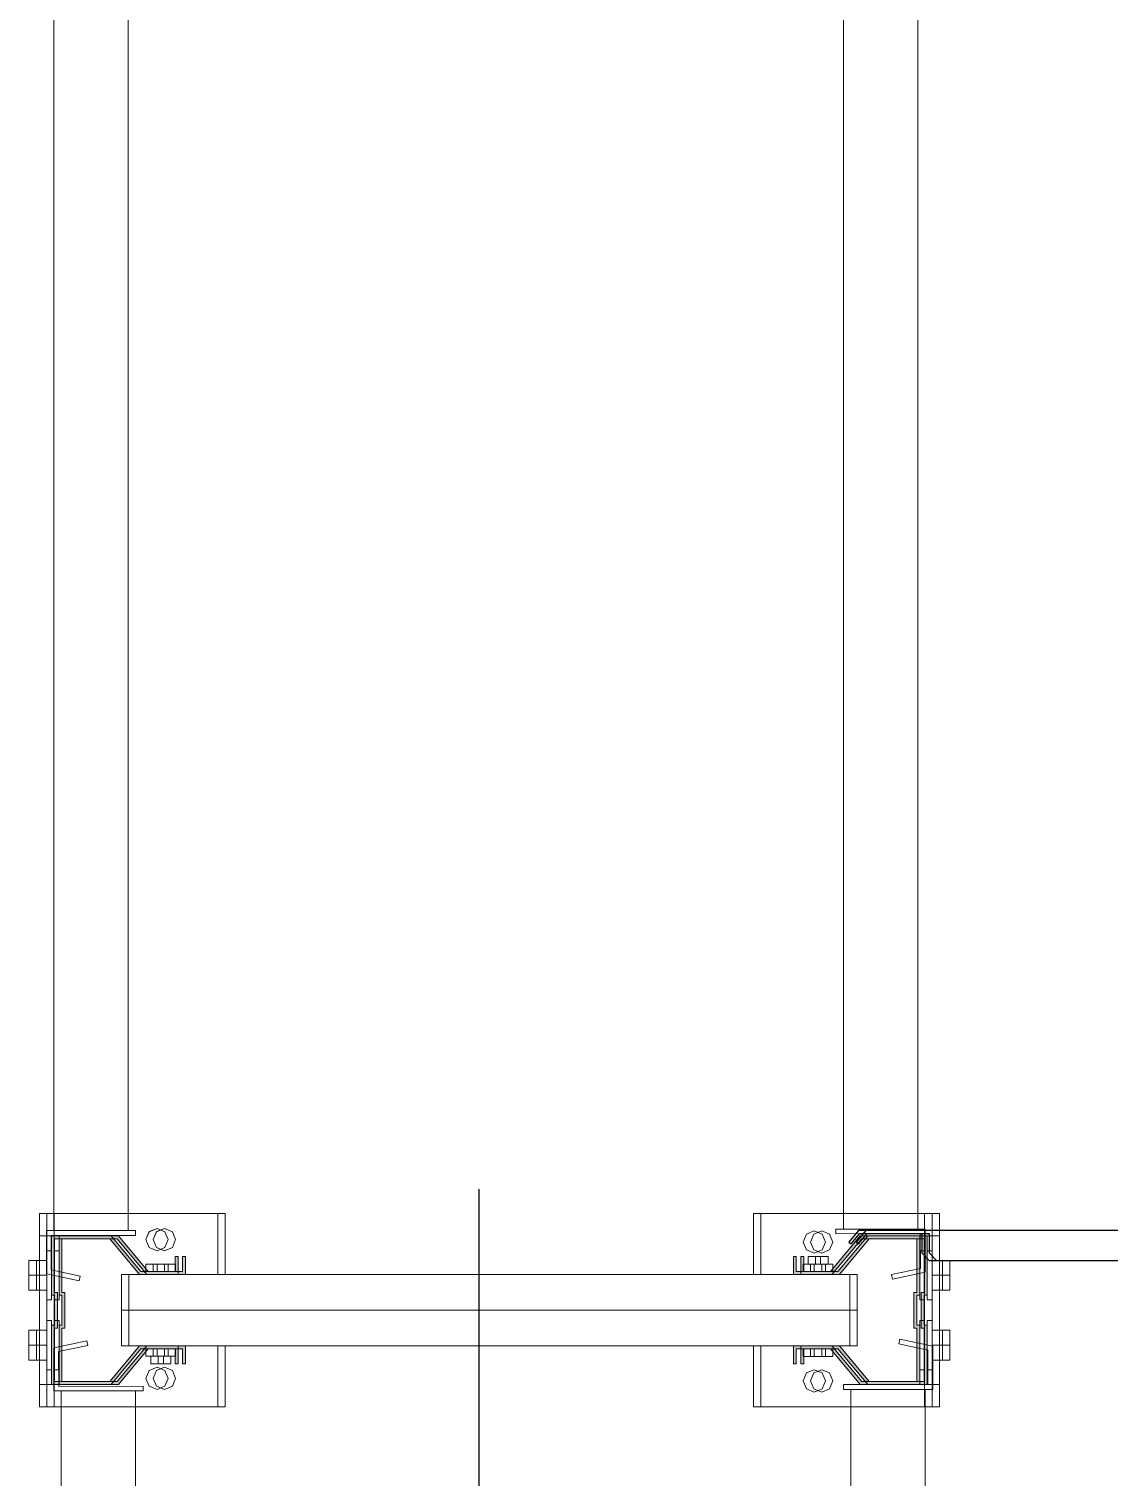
# Model space of a CAD drawing. Header units: metres. Extents: x 0 to 8715937, y -236336 to 216.
# Drawn here: x 134.345 to 135.071, y 82.687 to 83.66 of the extents above; entities that cross this region are included whole.
import ezdxf

# ---------------------------------------------------------------- set-up
doc = ezdxf.new("R2010")
doc.units = ezdxf.units.M
doc.header["$MEASUREMENT"] = 0
doc.linetypes.add('ACAD_ISO10W100', pattern=[18, 12, -3, 0, -3])
for name, color, linetype in [('0-BLOCK-EQUIPAMIENTO', 7, 'Continuous'), ('0-BLOCK-ESTRUCTURA', 7, 'Continuous'), ('AAA BAST', 5, 'Continuous'), ('AAA CONECT', 3, 'Continuous'), ('AAA LARG', 1, 'Continuous'), ('EJES', 251, 'ACAD_ISO10W100'), ('MURO 20 - vista', 5, 'Continuous')]:
    doc.layers.add(name, color=color, linetype=linetype)

# ---------------------------------------------------------------- blocks, each defined once
blk = doc.blocks.new('DPM-ESTRUCTURA')
at = {"layer": 'EJES', "ltscale": 0.4}
blk.add_line((46.92784, 41.58013), (46.92784, 112.33013), dxfattribs=at)
blk = doc.blocks.new('bastidor 0.60')
at = {"layer": 'MURO 20 - vista', "lineweight": 5}
h = blk.add_hatch(color=256, dxfattribs=at)
h.dxf.hatch_style = 1
h.paths.add_polyline_path([(-0.5068, 0.089), (-0.5068, 0.101), (-0.5088, 0.101), (-0.5088, 0.091), (-0.5318, 0.091), (-0.5518, 0.115), (-0.5918, 0.115), (-0.5918, 0.075), (-0.5898, 0.075), (-0.5898, 0.055), (-0.5918, 0.055), (-0.5918, 0.015), (-0.5518, 0.015), (-0.5318, 0.039), (-0.5284, 0.039), (-0.5284, 0.03901), (-0.5209, 0.03901), (-0.5134, 0.03901), (-0.5088, 0.039), (-0.5088, 0.029), (-0.5068, 0.029), (-0.5068, 0.041), (-0.53274, 0.041), (-0.55274, 0.017), (-0.5898, 0.017), (-0.5898, 0.053), (-0.5878, 0.053), (-0.5878, 0.077), (-0.5898, 0.077), (-0.5898, 0.113), (-0.55274, 0.113), (-0.53274, 0.089)])
h = blk.add_hatch(color=256, dxfattribs=at)
h.dxf.hatch_style = 1
h.paths.add_polyline_path([(-0.0932, 0.041), (-0.0932, 0.029), (-0.0912, 0.029), (-0.0912, 0.039), (-0.0682, 0.039), (-0.0482, 0.015), (-0.0082, 0.015), (-0.0082, 0.055), (-0.0102, 0.055), (-0.0102, 0.075), (-0.0082, 0.075), (-0.0082, 0.115), (-0.0482, 0.115), (-0.0682, 0.091), (-0.0716, 0.091), (-0.0716, 0.09099), (-0.0791, 0.09099), (-0.0866, 0.09099), (-0.0912, 0.091), (-0.0912, 0.101), (-0.0932, 0.101), (-0.0932, 0.089), (-0.06726, 0.089), (-0.04726, 0.113), (-0.0102, 0.113), (-0.0102, 0.077), (-0.0122, 0.077), (-0.0122, 0.053), (-0.0102, 0.053), (-0.0102, 0.017), (-0.04726, 0.017), (-0.06726, 0.041)])
at = {"layer": 'AAA BAST', "lineweight": 5}
for p, q in [((-0.48, 0.13), (-0.6, 0.13)), ((-0.6, 0.13), (-0.6, 0)), ((-0.595, 0.115), (-0.595, 0.13)), ((-0.48, 0.089), (-0.48, 0.13)), ((0, 0.13), (-0.12, 0.13)), ((-0.12, 0.13), (-0.12, 0.089)), ((-0.005, 0.13), (-0.005, 0.115)), ((0, 0), (0, 0.13)), ((-0.5262, 0.11778), (-0.5284, 0.11248)), ((-0.5209, 0.11998), (-0.5262, 0.11778)), ((-0.51559, 0.11778), (-0.5209, 0.11998)), ((-0.5134, 0.11248), (-0.51559, 0.11778)), ((-0.0791, 0.11833), (-0.0844, 0.11613)), ((-0.07381, 0.11614), (-0.0791, 0.11833)), ((-0.6, 0.115), (-0.595, 0.115)), ((-0.595, 0.105), (-0.595, 0.115)), ((-0.5518, 0.115), (-0.5918, 0.115)), ((-0.5918, 0.115), (-0.5918, 0.075)), ((-0.5898, 0.077), (-0.5898, 0.113)), ((-0.5898, 0.113), (-0.55274, 0.113)), ((-0.55274, 0.113), (-0.53274, 0.089)), ((-0.5318, 0.091), (-0.5518, 0.115)), ((-0.5284, 0.11248), (-0.52619, 0.10717)), ((-0.52619, 0.10717), (-0.5209, 0.10498)), ((-0.5209, 0.10498), (-0.5156, 0.10717)), ((-0.5156, 0.10717), (-0.5134, 0.11248)), ((-0.0844, 0.11613), (-0.0866, 0.11083)), ((-0.0866, 0.11083), (-0.08441, 0.10553)), ((-0.0716, 0.11083), (-0.07381, 0.11614)), ((-0.0738, 0.10552), (-0.0716, 0.11083)), ((-0.0482, 0.115), (-0.0682, 0.091)), ((-0.06726, 0.089), (-0.04726, 0.113)), ((-0.0082, 0.115), (-0.0482, 0.115)), ((-0.04726, 0.113), (-0.0102, 0.113)), ((-0.0102, 0.113), (-0.0102, 0.077)), ((-0.0082, 0.075), (-0.0082, 0.115)), ((0, 0.115), (-0.005, 0.115)), ((-0.005, 0.115), (-0.005, 0.105)), ((-0.6, 0.0985), (-0.607, 0.0985)), ((-0.607, 0.0985), (-0.607, 0.0785)), ((-0.6, 0.0885), (-0.6, 0.0985)), ((-0.6, 0.0785), (-0.6, 0.0985)), ((-0.595, 0.072), (-0.595, 0.105)), ((-0.5918, 0.105), (-0.595, 0.105)), ((-0.5068, 0.101), (-0.5088, 0.101)), ((-0.5088, 0.101), (-0.5088, 0.091)), ((-0.5068, 0.089), (-0.5068, 0.101)), ((-0.0912, 0.101), (-0.0932, 0.101)), ((-0.0932, 0.101), (-0.0932, 0.089)), ((-0.0912, 0.091), (-0.0912, 0.101)), ((-0.08441, 0.10553), (-0.0791, 0.10333)), ((-0.08335, 0.09599), (-0.08335, 0.10099)), ((-0.08335, 0.10099), (-0.07485, 0.10099)), ((-0.0791, 0.10333), (-0.0738, 0.10552)), ((-0.07485, 0.10099), (-0.07485, 0.09599)), ((-0.0082, 0.105), (-0.005, 0.105)), ((-0.005, 0.105), (-0.005, 0.072)), ((0.007, 0.0985), (0, 0.0985)), ((0, 0.0985), (0, 0.0885)), ((0.007, 0.0785), (0.007, 0.0985)), ((-0.607, 0.0885), (-0.6, 0.0885)), ((-0.54477, 0.041), (-0.54477, 0.089)), ((-0.54477, 0.089), (-0.48, 0.089)), ((-0.53274, 0.089), (-0.5068, 0.089)), ((-0.5088, 0.091), (-0.5318, 0.091)), ((-0.5284, 0.091), (-0.5284, 0.096)), ((-0.5284, 0.096), (-0.5134, 0.096)), ((-0.5284, 0.091), (-0.5284, 0.096)), ((-0.5284, 0.096), (-0.5209, 0.096)), ((-0.5134, 0.091), (-0.5284, 0.091)), ((-0.5209, 0.096), (-0.5209, 0.091)), ((-0.5134, 0.096), (-0.5134, 0.091)), ((-0.48, 0.089), (-0.12, 0.089)), ((-0.12, 0.089), (-0.05523, 0.089)), ((-0.0932, 0.089), (-0.06726, 0.089)), ((-0.0682, 0.091), (-0.0912, 0.091)), ((-0.0866, 0.09099), (-0.0866, 0.09599)), ((-0.0866, 0.09599), (-0.0716, 0.09599)), ((-0.0716, 0.09099), (-0.0866, 0.09099)), ((-0.0791, 0.09599), (-0.08335, 0.09599)), ((-0.0791, 0.09099), (-0.0791, 0.09599)), ((-0.07485, 0.09599), (-0.0791, 0.09599)), ((-0.0716, 0.09099), (-0.0791, 0.09099)), ((-0.0716, 0.09599), (-0.0716, 0.09099)), ((-0.05523, 0.089), (-0.05523, 0.041)), ((0.007, 0.0885), (0, 0.0885)), ((0, 0.0885), (0, 0.0785)), ((-0.607, 0.0785), (-0.6, 0.0785)), ((0, 0.0785), (0.007, 0.0785)), ((-0.595, 0.058), (-0.595, 0.072)), ((-0.5918, 0.072), (-0.595, 0.072)), ((-0.5918, 0.075), (-0.5898, 0.075)), ((-0.5918, 0.075), (-0.5918, 0.072)), ((-0.5878, 0.077), (-0.5898, 0.077)), ((-0.5898, 0.075), (-0.5898, 0.055)), ((-0.5878, 0.053), (-0.5878, 0.077)), ((-0.0102, 0.077), (-0.0122, 0.077)), ((-0.0122, 0.077), (-0.0122, 0.053)), ((-0.0102, 0.055), (-0.0102, 0.075)), ((-0.0102, 0.075), (-0.0082, 0.075)), ((-0.0082, 0.075), (-0.0082, 0.072)), ((-0.0082, 0.072), (-0.005, 0.072)), ((-0.005, 0.072), (-0.005, 0.058)), ((-0.05523, 0.065), (-0.54477, 0.065)), ((-0.6, 0.0515), (-0.607, 0.0515)), ((-0.607, 0.0515), (-0.607, 0.0315)), ((-0.6, 0.0415), (-0.6, 0.0515)), ((-0.595, 0.025), (-0.595, 0.058)), ((-0.5918, 0.058), (-0.595, 0.058)), ((-0.5918, 0.055), (-0.5918, 0.058)), ((-0.5898, 0.055), (-0.5918, 0.055)), ((-0.5918, 0.055), (-0.5918, 0.015)), ((-0.5898, 0.017), (-0.5898, 0.053)), ((-0.5898, 0.053), (-0.5878, 0.053)), ((-0.0122, 0.053), (-0.0102, 0.053)), ((-0.0082, 0.055), (-0.0102, 0.055)), ((-0.0102, 0.053), (-0.0102, 0.017)), ((-0.0082, 0.055), (-0.0082, 0.058)), ((-0.0082, 0.058), (-0.005, 0.058)), ((-0.0082, 0.015), (-0.0082, 0.055)), ((-0.005, 0.058), (-0.005, 0.025)), ((0.007, 0.0515), (0, 0.0515)), ((0, 0.0515), (0, 0.0315)), ((0.007, 0.0315), (0.007, 0.0515)), ((-0.607, 0.0415), (-0.6, 0.0415)), ((-0.6, 0.0315), (-0.6, 0.0415)), ((-0.53274, 0.041), (-0.55274, 0.017)), ((-0.5518, 0.015), (-0.5318, 0.039)), ((-0.48, 0.041), (-0.54477, 0.041)), ((-0.5068, 0.041), (-0.53274, 0.041)), ((-0.5318, 0.039), (-0.5088, 0.039)), ((-0.5284, 0.03901), (-0.5134, 0.03901)), ((-0.5284, 0.03401), (-0.5284, 0.03901)), ((-0.5284, 0.03901), (-0.5209, 0.03901)), ((-0.5209, 0.03901), (-0.5209, 0.03401)), ((-0.5134, 0.03901), (-0.5134, 0.03401)), ((-0.5088, 0.039), (-0.5088, 0.029)), ((-0.5068, 0.029), (-0.5068, 0.041)), ((-0.48, 0), (-0.48, 0.041)), ((-0.48, 0.041), (-0.12, 0.041)), ((-0.12, 0.041), (-0.12, 0)), ((-0.05523, 0.041), (-0.12, 0.041)), ((-0.06726, 0.041), (-0.0932, 0.041)), ((-0.0932, 0.041), (-0.0932, 0.029)), ((-0.0912, 0.039), (-0.0682, 0.039)), ((-0.0912, 0.029), (-0.0912, 0.039)), ((-0.0866, 0.034), (-0.0866, 0.039)), ((-0.0866, 0.039), (-0.0716, 0.039)), ((-0.0791, 0.034), (-0.0791, 0.039)), ((-0.0716, 0.039), (-0.0716, 0.034)), ((-0.0716, 0.039), (-0.0716, 0.034)), ((-0.0682, 0.039), (-0.0482, 0.015)), ((-0.04726, 0.017), (-0.06726, 0.041)), ((0.007, 0.0415), (0, 0.0415)), ((0, 0.0415), (0, 0.0315)), ((-0.607, 0.0315), (-0.6, 0.0315)), ((-0.5134, 0.03401), (-0.5284, 0.03401)), ((-0.52515, 0.02901), (-0.52515, 0.03401)), ((-0.52515, 0.03401), (-0.5209, 0.03401)), ((-0.5209, 0.03401), (-0.51665, 0.03401)), ((-0.51665, 0.03401), (-0.51665, 0.02901)), ((-0.0716, 0.034), (-0.0866, 0.034)), ((-0.0716, 0.034), (-0.0791, 0.034)), ((0, 0.0315), (0.007, 0.0315)), ((-0.595, 0.015), (-0.595, 0.025)), ((-0.5918, 0.025), (-0.595, 0.025)), ((-0.5262, 0.02448), (-0.5284, 0.01917)), ((-0.5209, 0.02667), (-0.5262, 0.02448)), ((-0.51665, 0.02901), (-0.52515, 0.02901)), ((-0.51559, 0.02447), (-0.5209, 0.02667)), ((-0.5134, 0.01917), (-0.51559, 0.02447)), ((-0.5088, 0.029), (-0.5068, 0.029)), ((-0.0932, 0.029), (-0.0912, 0.029)), ((-0.0844, 0.02283), (-0.0866, 0.01752)), ((-0.0791, 0.02502), (-0.0844, 0.02283)), ((-0.07381, 0.02283), (-0.0791, 0.02502)), ((-0.0716, 0.01752), (-0.07381, 0.02283)), ((-0.0082, 0.025), (-0.005, 0.025)), ((-0.005, 0.025), (-0.005, 0.015)), ((-0.6, 0.015), (-0.595, 0.015)), ((-0.595, 0), (-0.595, 0.015)), ((-0.5918, 0.015), (-0.5518, 0.015)), ((-0.55274, 0.017), (-0.5898, 0.017)), ((-0.5284, 0.01917), (-0.52619, 0.01386)), ((-0.52619, 0.01386), (-0.5209, 0.01167)), ((-0.5209, 0.01167), (-0.5156, 0.01387)), ((-0.5156, 0.01387), (-0.5134, 0.01917)), ((-0.0866, 0.01752), (-0.08441, 0.01222)), ((-0.08441, 0.01222), (-0.0791, 0.01002)), ((-0.0791, 0.01002), (-0.0738, 0.01222)), ((-0.0738, 0.01222), (-0.0716, 0.01752)), ((-0.0482, 0.015), (-0.0082, 0.015)), ((-0.0102, 0.017), (-0.04726, 0.017)), ((0, 0.015), (-0.005, 0.015)), ((-0.005, 0.015), (-0.005, 0)), ((-0.6, 0), (-0.48, 0)), ((-0.12, 0), (0, 0))]:
    blk.add_line(p, q, dxfattribs=at)
blk = doc.blocks.new('conector de 0.25')
at = {"layer": 'AAA CONECT'}
for p, q in [((-0.2834, 0.018), (-0.2884, 0.013)), ((-0.2884, 0.013), (-0.2884, 0)), ((-0.0466, 0.018), (-0.2834, 0.018)), ((-0.0416, 0.013), (-0.0466, 0.018)), ((-0.0416, 0), (-0.0416, 0.013)), ((-0.3358, 0.00696), (-0.33734, 0.00568)), ((-0.33734, 0.00568), (-0.33094, -0.002)), ((-0.33, 0), (-0.3358, 0.00696)), ((-0.2884, 0), (-0.33, 0)), ((0, 0), (-0.0416, 0)), ((0.0058, 0.00696), (0, 0)), ((0.00094, -0.002), (0.00734, 0.00568)), ((0.00734, 0.00568), (0.0058, 0.00696)), ((-0.33094, -0.002), (0.00094, -0.002))]:
    blk.add_line(p, q, dxfattribs=at)
blk = doc.blocks.new('larguero 2.3')
at = {"layer": 'AAA LARG', "lineweight": 5}
for p, q in [((-0.01956, 0.02736), (-0.0189, 0.03049)), ((-0.0189, 0.03049), (0.0032, 0.02579)), ((0, 0.0232), (-0.01956, 0.02736)), ((0, 0), (0, 0.0232)), ((0.0032, 0.02579), (0.0032, -0.0032)), ((-0.0568, -0.0032), (-0.0568, 0)), ((-0.0568, 0), (0, 0)), ((-0.0518, -0.0032), (-0.0568, -0.0032)), ((-0.0018, -0.0032), (-0.0518, -0.0032)), ((-0.0518, -0.0032), (-0.0518, -2.2932)), ((-0.0018, -2.2932), (-0.0018, -0.0032)), ((0.0032, -0.0032), (-0.0018, -0.0032)), ((-0.0518, -2.2932), (-0.0568, -2.2932)), ((-0.0568, -2.2932), (-0.0568, -2.2964)), ((-0.0568, -2.2964), (-0.0002, -2.2962)), ((0.0032, -2.2932), (-0.0518, -2.2932)), ((-0.0002, -2.2962), (0, -2.3196)), ((0.0032, -2.32219), (0.0032, -2.2932)), ((0, -2.3196), (-0.01956, -2.32376)), ((-0.01956, -2.32376), (-0.0189, -2.32689)), ((-0.0189, -2.32689), (0.0032, -2.32219))]:
    blk.add_line(p, q, dxfattribs=at)
blk = doc.blocks.new('DPM-EQUIPAMIENTO')
at = {"layer": 'AAA BAST', "rotation": 180}
for p in [(46.63211, 82.86387), (46.63711, 82.86387)]:
    blk.add_blockref('bastidor 0.60', p, dxfattribs=at)
at = {"layer": 'AAA CONECT', "rotation": 180}
for name, p in [('larguero 2.3', (46.64004, 82.84913)), ('conector de 0.25', (47.18358, 82.85037)), ('conector de 0.25', (47.18858, 82.85037)), ('larguero 2.3', (46.64504, 80.45143))]:
    blk.add_blockref(name, p, dxfattribs=at)
at = {"layer": 'AAA CONECT'}
for p in [(47.22436, 85.14657), (47.22936, 82.74887)]:
    blk.add_blockref('larguero 2.3', p, dxfattribs=at)

msp = doc.modelspace()

# ---------------------------------------------------------------- hatches: boundary and pattern name
at = {"layer": 'MURO 20 - vista', "lineweight": 5}
h = msp.add_hatch(color=256, dxfattribs=at)
h.dxf.hatch_style = 1
h.paths.add_polyline_path([(134.44531, 82.82287), (134.44531, 82.83487), (134.44331, 82.83487), (134.44331, 82.82487), (134.42031, 82.82487), (134.40031, 82.84887), (134.36031, 82.84887), (134.36031, 82.80887), (134.36231, 82.80887), (134.36231, 82.78887), (134.36031, 82.78887), (134.36031, 82.74887), (134.40031, 82.74887), (134.42031, 82.77287), (134.42371, 82.77287), (134.42371, 82.77288), (134.43121, 82.77288), (134.43871, 82.77288), (134.44331, 82.77287), (134.44331, 82.76287), (134.44531, 82.76287), (134.44531, 82.77487), (134.41938, 82.77487), (134.39938, 82.75087), (134.36231, 82.75087), (134.36231, 82.78687), (134.36431, 82.78687), (134.36431, 82.81087), (134.36231, 82.81087), (134.36231, 82.84687), (134.39938, 82.84687), (134.41938, 82.82287)])
h = msp.add_hatch(color=256, dxfattribs=at)
h.dxf.hatch_style = 1
h.paths.add_polyline_path([(134.45031, 82.82287), (134.45031, 82.83487), (134.44831, 82.83487), (134.44831, 82.82487), (134.42531, 82.82487), (134.40531, 82.84887), (134.36531, 82.84887), (134.36531, 82.80887), (134.36731, 82.80887), (134.36731, 82.78887), (134.36531, 82.78887), (134.36531, 82.74887), (134.40531, 82.74887), (134.42531, 82.77287), (134.42871, 82.77287), (134.42871, 82.77288), (134.43621, 82.77288), (134.44371, 82.77288), (134.44831, 82.77287), (134.44831, 82.76287), (134.45031, 82.76287), (134.45031, 82.77487), (134.42438, 82.77487), (134.40438, 82.75087), (134.36731, 82.75087), (134.36731, 82.78687), (134.36931, 82.78687), (134.36931, 82.81087), (134.36731, 82.81087), (134.36731, 82.84687), (134.40438, 82.84687), (134.42438, 82.82287)])
h = msp.add_hatch(color=256, dxfattribs=at)
h.dxf.hatch_style = 1
h.paths.add_polyline_path([(134.85891, 82.77487), (134.85891, 82.76287), (134.86091, 82.76287), (134.86091, 82.77287), (134.88391, 82.77287), (134.90391, 82.74887), (134.94391, 82.74887), (134.94391, 82.78887), (134.94191, 82.78887), (134.94191, 82.80887), (134.94391, 82.80887), (134.94391, 82.84887), (134.90391, 82.84887), (134.88391, 82.82487), (134.88051, 82.82487), (134.88051, 82.82486), (134.87301, 82.82486), (134.86551, 82.82486), (134.86091, 82.82487), (134.86091, 82.83487), (134.85891, 82.83487), (134.85891, 82.82287), (134.88485, 82.82287), (134.90485, 82.84687), (134.94191, 82.84687), (134.94191, 82.81087), (134.93991, 82.81087), (134.93991, 82.78687), (134.94191, 82.78687), (134.94191, 82.75087), (134.90485, 82.75087), (134.88485, 82.77487)])
h = msp.add_hatch(color=256, dxfattribs=at)
h.dxf.hatch_style = 1
h.paths.add_polyline_path([(134.86391, 82.77487), (134.86391, 82.76287), (134.86591, 82.76287), (134.86591, 82.77287), (134.88891, 82.77287), (134.90891, 82.74887), (134.94891, 82.74887), (134.94891, 82.78887), (134.94691, 82.78887), (134.94691, 82.80887), (134.94891, 82.80887), (134.94891, 82.84887), (134.90891, 82.84887), (134.88891, 82.82487), (134.88551, 82.82487), (134.88551, 82.82486), (134.87801, 82.82486), (134.87051, 82.82486), (134.86591, 82.82487), (134.86591, 82.83487), (134.86391, 82.83487), (134.86391, 82.82287), (134.88985, 82.82287), (134.90985, 82.84687), (134.94691, 82.84687), (134.94691, 82.81087), (134.94491, 82.81087), (134.94491, 82.78687), (134.94691, 82.78687), (134.94691, 82.75087), (134.90985, 82.75087), (134.88985, 82.77487)])

# ---------------------------------------------------------------- linework, layer by layer
at = {"layer": 'AAA BAST', "lineweight": 5}
for p, q in [((134.47211, 82.86387), (134.35211, 82.86387)), ((134.35211, 82.86387), (134.35211, 82.73387)), ((134.35711, 82.84887), (134.35711, 82.86387)), ((134.47711, 82.86387), (134.35711, 82.86387)), ((134.35711, 82.86387), (134.35711, 82.73387)), ((134.36211, 82.84887), (134.36211, 82.86387)), ((134.47211, 82.82287), (134.47211, 82.86387)), ((134.47711, 82.82287), (134.47711, 82.86387)), ((134.95211, 82.86387), (134.83211, 82.86387)), ((134.83211, 82.86387), (134.83211, 82.82287)), ((134.95711, 82.86387), (134.83711, 82.86387)), ((134.83711, 82.86387), (134.83711, 82.82287)), ((134.94711, 82.86387), (134.94711, 82.84887)), ((134.95211, 82.73387), (134.95211, 82.86387)), ((134.95211, 82.86387), (134.95211, 82.84887)), ((134.95711, 82.73387), (134.95711, 82.86387)), ((134.35211, 82.84887), (134.35711, 82.84887)), ((134.35711, 82.83887), (134.35711, 82.84887)), ((134.35711, 82.84887), (134.36211, 82.84887)), ((134.40031, 82.84887), (134.36031, 82.84887)), ((134.36031, 82.84887), (134.36031, 82.80887)), ((134.36211, 82.83887), (134.36211, 82.84887)), ((134.36231, 82.81087), (134.36231, 82.84687)), ((134.36231, 82.84687), (134.39938, 82.84687)), ((134.40531, 82.84887), (134.36531, 82.84887)), ((134.36531, 82.84887), (134.36531, 82.80887)), ((134.36731, 82.81087), (134.36731, 82.84687)), ((134.36731, 82.84687), (134.40438, 82.84687)), ((134.39938, 82.84687), (134.41938, 82.82287)), ((134.42031, 82.82487), (134.40031, 82.84887)), ((134.40438, 82.84687), (134.42438, 82.82287)), ((134.42531, 82.82487), (134.40531, 82.84887)), ((134.42591, 82.85166), (134.42371, 82.84635)), ((134.42371, 82.84635), (134.42592, 82.84104)), ((134.43121, 82.85385), (134.42591, 82.85166)), ((134.43091, 82.85166), (134.42871, 82.84635)), ((134.42871, 82.84635), (134.43092, 82.84104)), ((134.43621, 82.85385), (134.43091, 82.85166)), ((134.43652, 82.85165), (134.43121, 82.85385)), ((134.44152, 82.85165), (134.43621, 82.85385)), ((134.43651, 82.84104), (134.43871, 82.84635)), ((134.43871, 82.84635), (134.43652, 82.85165)), ((134.44151, 82.84104), (134.44371, 82.84635)), ((134.44371, 82.84635), (134.44152, 82.85165)), ((134.86771, 82.85001), (134.86551, 82.8447)), ((134.87301, 82.8522), (134.86771, 82.85001)), ((134.87271, 82.85001), (134.87051, 82.8447)), ((134.87801, 82.8522), (134.87271, 82.85001)), ((134.87831, 82.85001), (134.87301, 82.8522)), ((134.88331, 82.85001), (134.87801, 82.8522)), ((134.88051, 82.8447), (134.87831, 82.85001)), ((134.88551, 82.8447), (134.88331, 82.85001)), ((134.90391, 82.84887), (134.88391, 82.82487)), ((134.88485, 82.82287), (134.90485, 82.84687)), ((134.90891, 82.84887), (134.88891, 82.82487)), ((134.88985, 82.82287), (134.90985, 82.84687)), ((134.94391, 82.84887), (134.90391, 82.84887)), ((134.90485, 82.84687), (134.94191, 82.84687)), ((134.94891, 82.84887), (134.90891, 82.84887)), ((134.90985, 82.84687), (134.94691, 82.84687)), ((134.94191, 82.84687), (134.94191, 82.81087)), ((134.94391, 82.80887), (134.94391, 82.84887)), ((134.94691, 82.84687), (134.94691, 82.81087)), ((134.95211, 82.84887), (134.94711, 82.84887)), ((134.94711, 82.84887), (134.94711, 82.83887)), ((134.94891, 82.80887), (134.94891, 82.84887)), ((134.95711, 82.84887), (134.95211, 82.84887)), ((134.95211, 82.84887), (134.95211, 82.83887)), ((134.35711, 82.80587), (134.35711, 82.83887)), ((134.36031, 82.83887), (134.35711, 82.83887)), ((134.36211, 82.80587), (134.36211, 82.83887)), ((134.36531, 82.83887), (134.36211, 82.83887)), ((134.42592, 82.84104), (134.43121, 82.83885)), ((134.43092, 82.84104), (134.43621, 82.83885)), ((134.43121, 82.83885), (134.43651, 82.84104)), ((134.43621, 82.83885), (134.44151, 82.84104)), ((134.86551, 82.8447), (134.8677, 82.8394)), ((134.8677, 82.8394), (134.87301, 82.8372)), ((134.87051, 82.8447), (134.8727, 82.8394)), ((134.8727, 82.8394), (134.87801, 82.8372)), ((134.87301, 82.8372), (134.87832, 82.83939)), ((134.87801, 82.8372), (134.88332, 82.83939)), ((134.87832, 82.83939), (134.88051, 82.8447)), ((134.88332, 82.83939), (134.88551, 82.8447)), ((134.94391, 82.83887), (134.94711, 82.83887)), ((134.94711, 82.83887), (134.94711, 82.80587)), ((134.94891, 82.83887), (134.95211, 82.83887)), ((134.95211, 82.83887), (134.95211, 82.80587)), ((134.35211, 82.83237), (134.34511, 82.83237)), ((134.34511, 82.83237), (134.34511, 82.81237)), ((134.35711, 82.83237), (134.35011, 82.83237)), ((134.35011, 82.83237), (134.35011, 82.81237)), ((134.35211, 82.82237), (134.35211, 82.83237)), ((134.35211, 82.81237), (134.35211, 82.83237)), ((134.35711, 82.82237), (134.35711, 82.83237)), ((134.35711, 82.81237), (134.35711, 82.83237)), ((134.42371, 82.82487), (134.42371, 82.82987)), ((134.42371, 82.82987), (134.43871, 82.82987)), ((134.42371, 82.82487), (134.42371, 82.82987)), ((134.42371, 82.82987), (134.43121, 82.82987)), ((134.42871, 82.82487), (134.42871, 82.82987)), ((134.42871, 82.82987), (134.44371, 82.82987)), ((134.42871, 82.82487), (134.42871, 82.82987)), ((134.42871, 82.82987), (134.43621, 82.82987)), ((134.43121, 82.82987), (134.43121, 82.82487)), ((134.43621, 82.82987), (134.43621, 82.82487)), ((134.43871, 82.82987), (134.43871, 82.82487)), ((134.44531, 82.83487), (134.44331, 82.83487)), ((134.44331, 82.83487), (134.44331, 82.82487)), ((134.44371, 82.82987), (134.44371, 82.82487)), ((134.44531, 82.82287), (134.44531, 82.83487)), ((134.45031, 82.83487), (134.44831, 82.83487)), ((134.44831, 82.83487), (134.44831, 82.82487)), ((134.45031, 82.82287), (134.45031, 82.83487)), ((134.86091, 82.83487), (134.85891, 82.83487)), ((134.85891, 82.83487), (134.85891, 82.82287)), ((134.86091, 82.82487), (134.86091, 82.83487)), ((134.86591, 82.83487), (134.86391, 82.83487)), ((134.86391, 82.83487), (134.86391, 82.82287)), ((134.86551, 82.82486), (134.86551, 82.82986)), ((134.86551, 82.82986), (134.88051, 82.82986)), ((134.86591, 82.82487), (134.86591, 82.83487)), ((134.86876, 82.82986), (134.86876, 82.83486)), ((134.86876, 82.83486), (134.87726, 82.83486)), ((134.87301, 82.82986), (134.86876, 82.82986)), ((134.87051, 82.82486), (134.87051, 82.82986)), ((134.87051, 82.82986), (134.88551, 82.82986)), ((134.87301, 82.82486), (134.87301, 82.82986)), ((134.87726, 82.82986), (134.87301, 82.82986)), ((134.87376, 82.82986), (134.87376, 82.83486)), ((134.87376, 82.83486), (134.88226, 82.83486)), ((134.87801, 82.82986), (134.87376, 82.82986)), ((134.87726, 82.83486), (134.87726, 82.82986)), ((134.87801, 82.82486), (134.87801, 82.82986)), ((134.88226, 82.82986), (134.87801, 82.82986)), ((134.88051, 82.82986), (134.88051, 82.82486)), ((134.88226, 82.83486), (134.88226, 82.82986)), ((134.88551, 82.82986), (134.88551, 82.82486)), ((134.95911, 82.83237), (134.95211, 82.83237)), ((134.95211, 82.83237), (134.95211, 82.82237)), ((134.96411, 82.83237), (134.95711, 82.83237)), ((134.95711, 82.83237), (134.95711, 82.82237)), ((134.95911, 82.81237), (134.95911, 82.83237)), ((134.96411, 82.81237), (134.96411, 82.83237)), ((134.34511, 82.82237), (134.35211, 82.82237)), ((134.35011, 82.82237), (134.35711, 82.82237)), ((134.40734, 82.77487), (134.40734, 82.82287)), ((134.40734, 82.82287), (134.47211, 82.82287)), ((134.41234, 82.77487), (134.41234, 82.82287)), ((134.41234, 82.82287), (134.47711, 82.82287)), ((134.41938, 82.82287), (134.44531, 82.82287)), ((134.44331, 82.82487), (134.42031, 82.82487)), ((134.43871, 82.82487), (134.42371, 82.82487)), ((134.42438, 82.82287), (134.45031, 82.82287)), ((134.44831, 82.82487), (134.42531, 82.82487)), ((134.44371, 82.82487), (134.42871, 82.82487)), ((134.83211, 82.82287), (134.47211, 82.82287)), ((134.83711, 82.82287), (134.47711, 82.82287)), ((134.83211, 82.82287), (134.89688, 82.82287)), ((134.83711, 82.82287), (134.90188, 82.82287)), ((134.85891, 82.82287), (134.88485, 82.82287)), ((134.88391, 82.82487), (134.86091, 82.82487)), ((134.86391, 82.82287), (134.88985, 82.82287)), ((134.88051, 82.82486), (134.86551, 82.82486)), ((134.88891, 82.82487), (134.86591, 82.82487)), ((134.88551, 82.82486), (134.87051, 82.82486)), ((134.88051, 82.82486), (134.87301, 82.82486)), ((134.88551, 82.82486), (134.87801, 82.82486)), ((134.89688, 82.82287), (134.89688, 82.77487)), ((134.90188, 82.82287), (134.90188, 82.77487)), ((134.95911, 82.82237), (134.95211, 82.82237)), ((134.95211, 82.82237), (134.95211, 82.81237)), ((134.96411, 82.82237), (134.95711, 82.82237)), ((134.95711, 82.82237), (134.95711, 82.81237)), ((134.34511, 82.81237), (134.35211, 82.81237)), ((134.35011, 82.81237), (134.35711, 82.81237)), ((134.36031, 82.80887), (134.36231, 82.80887)), ((134.36031, 82.80887), (134.36031, 82.80587)), ((134.36431, 82.81087), (134.36231, 82.81087)), ((134.36231, 82.80887), (134.36231, 82.78887)), ((134.36431, 82.78687), (134.36431, 82.81087)), ((134.36531, 82.80887), (134.36731, 82.80887)), ((134.36531, 82.80887), (134.36531, 82.80587)), ((134.36931, 82.81087), (134.36731, 82.81087)), ((134.36731, 82.80887), (134.36731, 82.78887)), ((134.36931, 82.78687), (134.36931, 82.81087)), ((134.94191, 82.81087), (134.93991, 82.81087)), ((134.93991, 82.81087), (134.93991, 82.78687)), ((134.94191, 82.78887), (134.94191, 82.80887)), ((134.94191, 82.80887), (134.94391, 82.80887)), ((134.94391, 82.80887), (134.94391, 82.80587)), ((134.94691, 82.81087), (134.94491, 82.81087)), ((134.94491, 82.81087), (134.94491, 82.78687)), ((134.94691, 82.78887), (134.94691, 82.80887)), ((134.94691, 82.80887), (134.94891, 82.80887)), ((134.94891, 82.80887), (134.94891, 82.80587)), ((134.95211, 82.81237), (134.95911, 82.81237)), ((134.95711, 82.81237), (134.96411, 82.81237)), ((134.35711, 82.79187), (134.35711, 82.80587)), ((134.36031, 82.80587), (134.35711, 82.80587)), ((134.36211, 82.79187), (134.36211, 82.80587)), ((134.36531, 82.80587), (134.36211, 82.80587)), ((134.40734, 82.79887), (134.89688, 82.79887)), ((134.41234, 82.79887), (134.90188, 82.79887)), ((134.94391, 82.80587), (134.94711, 82.80587)), ((134.94711, 82.80587), (134.94711, 82.79187)), ((134.94891, 82.80587), (134.95211, 82.80587)), ((134.95211, 82.80587), (134.95211, 82.79187)), ((134.35711, 82.75887), (134.35711, 82.79187)), ((134.36031, 82.79187), (134.35711, 82.79187)), ((134.36031, 82.78887), (134.36031, 82.79187)), ((134.36231, 82.78887), (134.36031, 82.78887)), ((134.36031, 82.78887), (134.36031, 82.74887)), ((134.36211, 82.75887), (134.36211, 82.79187)), ((134.36531, 82.79187), (134.36211, 82.79187)), ((134.36531, 82.78887), (134.36531, 82.79187)), ((134.36731, 82.78887), (134.36531, 82.78887)), ((134.36531, 82.78887), (134.36531, 82.74887)), ((134.94391, 82.78887), (134.94191, 82.78887)), ((134.94391, 82.78887), (134.94391, 82.79187)), ((134.94391, 82.79187), (134.94711, 82.79187)), ((134.94391, 82.74887), (134.94391, 82.78887)), ((134.94891, 82.78887), (134.94691, 82.78887)), ((134.94711, 82.79187), (134.94711, 82.75887)), ((134.94891, 82.78887), (134.94891, 82.79187)), ((134.94891, 82.79187), (134.95211, 82.79187)), ((134.94891, 82.74887), (134.94891, 82.78887)), ((134.95211, 82.79187), (134.95211, 82.75887)), ((134.35211, 82.78537), (134.34511, 82.78537)), ((134.34511, 82.78537), (134.34511, 82.76537)), ((134.35711, 82.78537), (134.35011, 82.78537)), ((134.35011, 82.78537), (134.35011, 82.76537)), ((134.35211, 82.77537), (134.35211, 82.78537)), ((134.35711, 82.77537), (134.35711, 82.78537)), ((134.36231, 82.75087), (134.36231, 82.78687)), ((134.36231, 82.78687), (134.36431, 82.78687)), ((134.36731, 82.75087), (134.36731, 82.78687)), ((134.36731, 82.78687), (134.36931, 82.78687)), ((134.93991, 82.78687), (134.94191, 82.78687)), ((134.94191, 82.78687), (134.94191, 82.75087)), ((134.94491, 82.78687), (134.94691, 82.78687)), ((134.94691, 82.78687), (134.94691, 82.75087)), ((134.95911, 82.78537), (134.95211, 82.78537)), ((134.95211, 82.78537), (134.95211, 82.76537)), ((134.96411, 82.78537), (134.95711, 82.78537)), ((134.95711, 82.78537), (134.95711, 82.76537)), ((134.95911, 82.76537), (134.95911, 82.78537)), ((134.96411, 82.76537), (134.96411, 82.78537)), ((134.34511, 82.77537), (134.35211, 82.77537)), ((134.35011, 82.77537), (134.35711, 82.77537)), ((134.35211, 82.76537), (134.35211, 82.77537)), ((134.35711, 82.76537), (134.35711, 82.77537)), ((134.41938, 82.77487), (134.39938, 82.75087)), ((134.40031, 82.74887), (134.42031, 82.77287)), ((134.42438, 82.77487), (134.40438, 82.75087)), ((134.40531, 82.74887), (134.42531, 82.77287)), ((134.47211, 82.77487), (134.40734, 82.77487)), ((134.47711, 82.77487), (134.41234, 82.77487)), ((134.44531, 82.77487), (134.41938, 82.77487)), ((134.42031, 82.77287), (134.44331, 82.77287)), ((134.42371, 82.77288), (134.43871, 82.77288)), ((134.42371, 82.76788), (134.42371, 82.77288)), ((134.42371, 82.77288), (134.43121, 82.77288)), ((134.43871, 82.76788), (134.42371, 82.76788)), ((134.45031, 82.77487), (134.42438, 82.77487)), ((134.42531, 82.77287), (134.44831, 82.77287)), ((134.42696, 82.76288), (134.42696, 82.76788)), ((134.42696, 82.76788), (134.43121, 82.76788)), ((134.42871, 82.77288), (134.44371, 82.77288)), ((134.42871, 82.76788), (134.42871, 82.77288)), ((134.42871, 82.77288), (134.43621, 82.77288)), ((134.44371, 82.76788), (134.42871, 82.76788)), ((134.43121, 82.77288), (134.43121, 82.76788)), ((134.43121, 82.76788), (134.43546, 82.76788)), ((134.43196, 82.76288), (134.43196, 82.76788)), ((134.43196, 82.76788), (134.43621, 82.76788)), ((134.43546, 82.76788), (134.43546, 82.76288)), ((134.43621, 82.77288), (134.43621, 82.76788)), ((134.43621, 82.76788), (134.44046, 82.76788)), ((134.43871, 82.77288), (134.43871, 82.76788)), ((134.44046, 82.76788), (134.44046, 82.76288)), ((134.44331, 82.77287), (134.44331, 82.76287)), ((134.44371, 82.77288), (134.44371, 82.76788)), ((134.44531, 82.76287), (134.44531, 82.77487)), ((134.44831, 82.77287), (134.44831, 82.76287)), ((134.45031, 82.76287), (134.45031, 82.77487)), ((134.47211, 82.73387), (134.47211, 82.77487)), ((134.83211, 82.77487), (134.47211, 82.77487)), ((134.47711, 82.73387), (134.47711, 82.77487)), ((134.83711, 82.77487), (134.47711, 82.77487)), ((134.83211, 82.77487), (134.83211, 82.73387)), ((134.89688, 82.77487), (134.83211, 82.77487)), ((134.83711, 82.77487), (134.83711, 82.73387)), ((134.90188, 82.77487), (134.83711, 82.77487)), ((134.88485, 82.77487), (134.85891, 82.77487)), ((134.85891, 82.77487), (134.85891, 82.76287)), ((134.86091, 82.77287), (134.88391, 82.77287)), ((134.86091, 82.76287), (134.86091, 82.77287)), ((134.88985, 82.77487), (134.86391, 82.77487)), ((134.86391, 82.77487), (134.86391, 82.76287)), ((134.86551, 82.76787), (134.86551, 82.77287)), ((134.86551, 82.77287), (134.88051, 82.77287)), ((134.88051, 82.76787), (134.86551, 82.76787)), ((134.86591, 82.77287), (134.88891, 82.77287)), ((134.86591, 82.76287), (134.86591, 82.77287)), ((134.87051, 82.76787), (134.87051, 82.77287)), ((134.87051, 82.77287), (134.88551, 82.77287)), ((134.88551, 82.76787), (134.87051, 82.76787)), ((134.87301, 82.76787), (134.87301, 82.77287)), ((134.88051, 82.76787), (134.87301, 82.76787)), ((134.87801, 82.76787), (134.87801, 82.77287)), ((134.88551, 82.76787), (134.87801, 82.76787)), ((134.88051, 82.77287), (134.88051, 82.76787)), ((134.88051, 82.77287), (134.88051, 82.76787)), ((134.88391, 82.77287), (134.90391, 82.74887)), ((134.90485, 82.75087), (134.88485, 82.77487)), ((134.88551, 82.77287), (134.88551, 82.76787)), ((134.88551, 82.77287), (134.88551, 82.76787)), ((134.88891, 82.77287), (134.90891, 82.74887)), ((134.90985, 82.75087), (134.88985, 82.77487)), ((134.95911, 82.77537), (134.95211, 82.77537)), ((134.95211, 82.77537), (134.95211, 82.76537)), ((134.96411, 82.77537), (134.95711, 82.77537)), ((134.95711, 82.77537), (134.95711, 82.76537)), ((134.34511, 82.76537), (134.35211, 82.76537)), ((134.35011, 82.76537), (134.35711, 82.76537)), ((134.35711, 82.74887), (134.35711, 82.75887)), ((134.36031, 82.75887), (134.35711, 82.75887)), ((134.36211, 82.74887), (134.36211, 82.75887)), ((134.36531, 82.75887), (134.36211, 82.75887)), ((134.42591, 82.75835), (134.42371, 82.75304)), ((134.43121, 82.76054), (134.42591, 82.75835)), ((134.43546, 82.76288), (134.42696, 82.76288)), ((134.43091, 82.75835), (134.42871, 82.75304)), ((134.43621, 82.76054), (134.43091, 82.75835)), ((134.43652, 82.75834), (134.43121, 82.76054)), ((134.44046, 82.76288), (134.43196, 82.76288)), ((134.44152, 82.75834), (134.43621, 82.76054)), ((134.43871, 82.75304), (134.43652, 82.75834)), ((134.44371, 82.75304), (134.44152, 82.75834)), ((134.44331, 82.76287), (134.44531, 82.76287)), ((134.44831, 82.76287), (134.45031, 82.76287)), ((134.85891, 82.76287), (134.86091, 82.76287)), ((134.86391, 82.76287), (134.86591, 82.76287)), ((134.87301, 82.75889), (134.86771, 82.7567)), ((134.87801, 82.75889), (134.87271, 82.7567)), ((134.87831, 82.7567), (134.87301, 82.75889)), ((134.88331, 82.7567), (134.87801, 82.75889)), ((134.94391, 82.75887), (134.94711, 82.75887)), ((134.94711, 82.75887), (134.94711, 82.74887)), ((134.94891, 82.75887), (134.95211, 82.75887)), ((134.95211, 82.76537), (134.95911, 82.76537)), ((134.95211, 82.75887), (134.95211, 82.74887)), ((134.95711, 82.76537), (134.96411, 82.76537)), ((134.35211, 82.74887), (134.35711, 82.74887)), ((134.35711, 82.73387), (134.35711, 82.74887)), ((134.35711, 82.74887), (134.36211, 82.74887)), ((134.36031, 82.74887), (134.40031, 82.74887)), ((134.36211, 82.73387), (134.36211, 82.74887)), ((134.39938, 82.75087), (134.36231, 82.75087)), ((134.36531, 82.74887), (134.40531, 82.74887)), ((134.40438, 82.75087), (134.36731, 82.75087)), ((134.42371, 82.75304), (134.42592, 82.74773)), ((134.42871, 82.75304), (134.43092, 82.74773)), ((134.43651, 82.74774), (134.43871, 82.75304)), ((134.44151, 82.74774), (134.44371, 82.75304)), ((134.86771, 82.7567), (134.86551, 82.75139)), ((134.86551, 82.75139), (134.8677, 82.7461)), ((134.87271, 82.7567), (134.87051, 82.75139)), ((134.87051, 82.75139), (134.8727, 82.7461)), ((134.88051, 82.75139), (134.87831, 82.7567)), ((134.87832, 82.74609), (134.88051, 82.75139)), ((134.88551, 82.75139), (134.88331, 82.7567)), ((134.88332, 82.74609), (134.88551, 82.75139)), ((134.90391, 82.74887), (134.94391, 82.74887)), ((134.94191, 82.75087), (134.90485, 82.75087)), ((134.90891, 82.74887), (134.94891, 82.74887)), ((134.94691, 82.75087), (134.90985, 82.75087)), ((134.95211, 82.74887), (134.94711, 82.74887)), ((134.94711, 82.74887), (134.94711, 82.73387)), ((134.95711, 82.74887), (134.95211, 82.74887)), ((134.95211, 82.74887), (134.95211, 82.73387)), ((134.42592, 82.74773), (134.43121, 82.74554)), ((134.43092, 82.74773), (134.43621, 82.74554)), ((134.43121, 82.74554), (134.43651, 82.74774)), ((134.43621, 82.74554), (134.44151, 82.74774)), ((134.8677, 82.7461), (134.87301, 82.74389)), ((134.8727, 82.7461), (134.87801, 82.74389)), ((134.87301, 82.74389), (134.87832, 82.74609)), ((134.87801, 82.74389), (134.88332, 82.74609)), ((134.35211, 82.73387), (134.47211, 82.73387)), ((134.35711, 82.73387), (134.47711, 82.73387)), ((134.83211, 82.73387), (134.95211, 82.73387)), ((134.83711, 82.73387), (134.95711, 82.73387))]:
    msp.add_line(p, q, dxfattribs=at)
at = {"layer": 'AAA CONECT'}
for p, q in [((134.90264, 82.85237), (134.89624, 82.84469)), ((134.89778, 82.8434), (134.90358, 82.85037)), ((134.90764, 82.85237), (134.90124, 82.84469)), ((135.23452, 82.85237), (134.90264, 82.85237)), ((134.90278, 82.8434), (134.90858, 82.85037)), ((134.90358, 82.85037), (134.94518, 82.85037)), ((135.23952, 82.85237), (134.90764, 82.85237)), ((134.90858, 82.85037), (134.95018, 82.85037)), ((134.94518, 82.85037), (134.94518, 82.83737)), ((134.95018, 82.85037), (134.95018, 82.83737)), ((134.89624, 82.84469), (134.89778, 82.8434)), ((134.90124, 82.84469), (134.90278, 82.8434)), ((134.94518, 82.83737), (134.95018, 82.83237)), ((134.95018, 82.83737), (134.95518, 82.83237)), ((134.95018, 82.83237), (135.18698, 82.83237)), ((134.95518, 82.83237), (135.19198, 82.83237))]:
    msp.add_line(p, q, dxfattribs=at)
at = {"layer": 'AAA LARG', "lineweight": 5}
for p, q in [((134.36184, 85.14233), (134.36184, 82.85233)), ((134.41184, 82.85233), (134.41184, 85.14233)), ((134.89256, 85.14337), (134.89256, 82.85337)), ((134.94256, 82.85337), (134.94256, 85.14337)), ((134.35684, 82.82334), (134.35684, 82.85233)), ((134.35684, 82.85233), (134.36184, 82.85233)), ((134.41684, 82.84913), (134.36004, 82.84913)), ((134.36004, 82.84913), (134.36004, 82.82593)), ((134.36184, 82.85233), (134.41184, 82.85233)), ((134.41184, 82.85233), (134.41684, 82.85233)), ((134.41684, 82.85233), (134.41684, 82.84913)), ((134.89256, 82.85337), (134.88756, 82.85337)), ((134.88756, 82.85337), (134.88756, 82.85017)), ((134.88756, 82.85017), (134.94416, 82.85037)), ((134.94756, 82.85337), (134.89256, 82.85337)), ((134.94416, 82.85037), (134.94436, 82.82697)), ((134.94756, 82.82438), (134.94756, 82.85337)), ((134.36004, 82.82593), (134.37961, 82.82177)), ((134.94436, 82.82697), (134.9248, 82.82281)), ((134.37894, 82.81864), (134.35684, 82.82334)), ((134.37961, 82.82177), (134.37894, 82.81864)), ((134.9248, 82.82281), (134.92546, 82.81968)), ((134.92546, 82.81968), (134.94756, 82.82438)), ((134.38394, 82.77832), (134.36184, 82.77363)), ((134.38461, 82.77519), (134.38394, 82.77832)), ((134.9298, 82.77623), (134.93046, 82.77936)), ((134.93046, 82.77936), (134.95256, 82.77466)), ((134.36184, 82.77363), (134.36184, 82.74463)), ((134.36504, 82.77103), (134.38461, 82.77519)), ((134.36524, 82.74763), (134.36504, 82.77103)), ((134.94936, 82.77207), (134.9298, 82.77623)), ((134.94936, 82.74887), (134.94936, 82.77207)), ((134.95256, 82.77466), (134.95256, 82.74567)), ((134.89256, 82.74567), (134.89256, 82.74887)), ((134.89256, 82.74887), (134.94936, 82.74887)), ((134.36184, 82.74463), (134.41684, 82.74463)), ((134.42184, 82.74783), (134.36524, 82.74763)), ((134.36684, 82.74463), (134.36684, 80.45463)), ((134.41684, 80.45463), (134.41684, 82.74463)), ((134.41684, 82.74463), (134.42184, 82.74463)), ((134.42184, 82.74463), (134.42184, 82.74783)), ((134.89756, 82.74567), (134.89256, 82.74567)), ((134.94756, 82.74567), (134.89756, 82.74567)), ((134.89756, 82.74567), (134.89756, 80.45567)), ((134.94756, 80.45567), (134.94756, 82.74567)), ((134.95256, 82.74567), (134.94756, 82.74567))]:
    msp.add_line(p, q, dxfattribs=at)

# ---------------------------------------------------------------- block references
at = {"layer": '0-BLOCK-EQUIPAMIENTO'}
msp.add_blockref('DPM-EQUIPAMIENTO', (87.72, 0), dxfattribs=at)
at = {"layer": '0-BLOCK-ESTRUCTURA', "ltscale": 0.1}
msp.add_blockref('DPM-ESTRUCTURA', (87.72, 0), dxfattribs=at)

doc.saveas('drawing.dxf')
